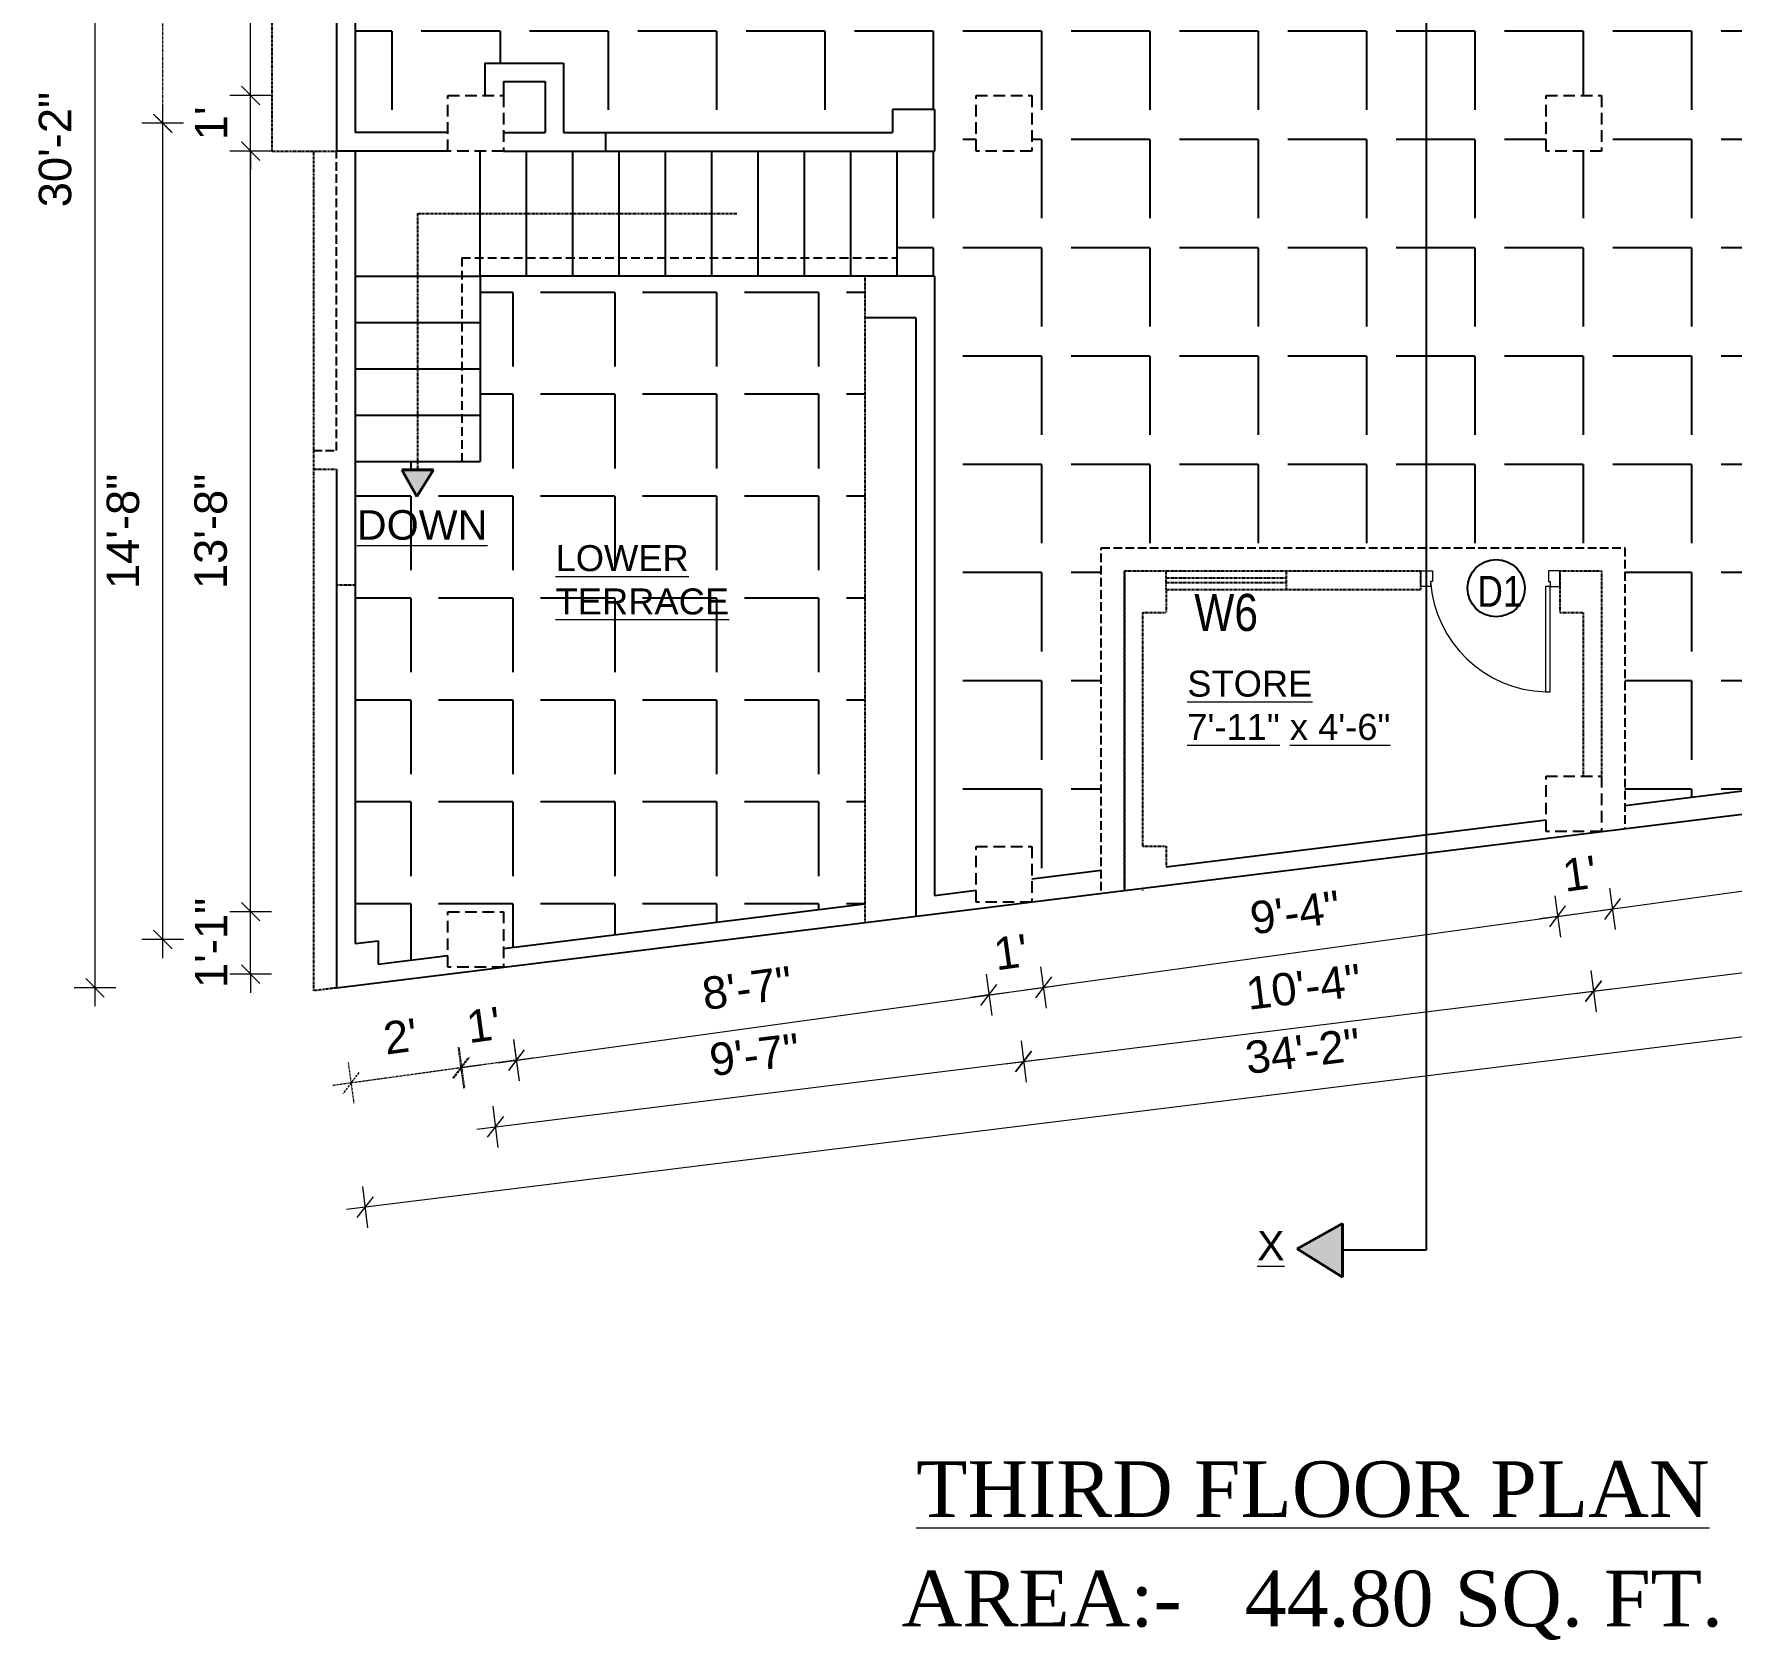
# Model space of a CAD drawing. Header units: inches. Extents: x -111 to 45239, y -6849 to 1261.
# Drawn here: x 23040.7 to 23406.9, y -2380.9 to -2034.2 of the extents above; entities that cross this region are included whole.
import ezdxf

# ---------------------------------------------------------------- set-up
doc = ezdxf.new("R2010")
doc.units = ezdxf.units.IN
doc.header["$LTSCALE"] = 0.5
doc.header["$MEASUREMENT"] = 0
doc.header["$PDMODE"] = 66
doc.linetypes.add('DASH', pattern=[0.35, 0.25, -0.1])
doc.linetypes.add('HIDDEN', pattern=[0.375, 0.25, -0.125])
for name, color, linetype, lineweight in [('A_Title Text', 105, 'Continuous', 60), ('door', 202, 'Continuous', 5), ('TEXT', 220, 'Continuous', 9), ('Text 0.200', 122, 'Continuous', 20), ('Toilet', 7, 'Continuous', 25), ('wall', 20, 'Continuous', 40)]:
    doc.layers.add(name, color=color, linetype=linetype, lineweight=lineweight)
doc.styles.add('arial', font='arial.ttf')
doc.styles.add('ordinary', font='ARIALN.TTF')
doc.styles.get("Standard").update_dxf_attribs({"font": 'arial.ttf'})
doc.dimstyles.new('Sudeep', dxfattribs={"dimtxt": 6, "dimasz": 4, "dimexe": 4.5, "dimexo": 4.5, "dimgap": 5, "dimtad": 1, "dimdec": 0, "dimlunit": 4, "dimtxsty": 'arial', "dimblk": 'OBLIQUE', "dimcen": 250, "dimdle": 4, "dimclrd": 86, "dimclre": 5, "dimclrt": 1, "dimadec": 0, "dimazin": 0, "dimtfac": 1, "dimtdec": 0, "dimtix": 1, "dimtmove": 1, "dimatfit": 3, "dimldrblk": 'OBLIQUE', "dimfxl": 4.5, "dimfxlon": 1, "dimfrac": 2, "dimlwd": 15, "dimlwe": 13, "dimarcsym": 0})
pattern_1 = [(180, (0, 0), (-8e-15, -23.375), [17, -6.375]), (270, (0, 0), (23.375, -9e-15), [17, -6.375])]

# ---------------------------------------------------------------- blocks, each defined once
blk = doc.blocks.new('_Oblique')
at = {"color": 0, "linetype": 'ByBlock', "lineweight": -2}
blk.add_line((-0.5, -0.5), (0.5, 0.5), dxfattribs=at)
blk = doc.blocks.new('*D1178')
at = {"layer": 'A_Title Text', "color": 5, "lineweight": 13, "transparency": 16777216}
for p, q in [((23246.15, -2237.17), (23247.38, -2246.09)), ((23257.93, -2235.55), (23259.16, -2244.46))]:
    blk.add_line(p, q, dxfattribs=at)
at = {"layer": 'A_Title Text', "color": 86, "lineweight": 15, "transparency": 16777216}
for p, q in [((23246.77, -2241.63), (23258.54, -2240.01)), ((23258.54, -2240.01), (23262.51, -2239.46)), ((23246.77, -2241.63), (23242.81, -2242.18))]:
    blk.add_line(p, q, dxfattribs=at)
at = {"layer": 'Defpoints', "color": 0, "transparency": 16777216}
for p in [(23244, -2221.58), (23256, -2221.58), (23258.54, -2240.01)]:
    blk.add_point(p, dxfattribs=at)
at = {"layer": 'A_Title Text', "color": 86, "lineweight": 15, "transparency": 16777216, "xscale": 4, "yscale": 4, "zscale": 4}
for p, rotation in [((23258.54, -2240.01), 187.8616181891967), ((23246.77, -2241.63), 7.861618189196734)]:
    blk.add_blockref('_Oblique', p, dxfattribs=dict(at, rotation=rotation))
at = {"layer": 'A_Title Text', "color": 1, "transparency": 16777216, "insert": (23251.49, -2232.38), "char_height": 7, "attachment_point": 5, "rotation": 7.8616, "style": 'arial'}
blk.add_mtext("1'", dxfattribs=at)
blk = doc.blocks.new('*D1191')
at = {"layer": 'A_Title Text', "color": 86, "lineweight": 15, "transparency": 16777216}
for p, q in [((23087.44, -2223.67), (23087.44, -2219.67)), ((23087.44, -2237.15), (23087.44, -2223.67)), ((23087.44, -2237.15), (23087.44, -2241.15))]:
    blk.add_line(p, q, dxfattribs=at)
at = {"layer": 'A_Title Text', "color": 5, "lineweight": 13, "transparency": 16777216}
for p, q in [((23091.94, -2223.67), (23082.94, -2223.67)), ((23091.94, -2237.15), (23082.94, -2237.15))]:
    blk.add_line(p, q, dxfattribs=at)
at = {"layer": 'Defpoints', "color": 0, "transparency": 16777216}
for p in [(23087.44, -2223.67), (23130, -2223.67), (23130, -2237.15)]:
    blk.add_point(p, dxfattribs=at)
at = {"layer": 'A_Title Text', "color": 86, "lineweight": 15, "transparency": 16777216, "xscale": 4, "yscale": 4, "zscale": 4}
for p, rotation in [((23087.44, -2223.67), 270), ((23087.44, -2237.15), 90)]:
    blk.add_blockref('_Oblique', p, dxfattribs=dict(at, rotation=rotation))
at = {"layer": 'A_Title Text', "color": 1, "transparency": 16777216, "insert": (23078.92, -2230.41), "char_height": 7, "attachment_point": 5, "rotation": 90, "style": 'arial'}
blk.add_mtext('1\'-1"', dxfattribs=at)
blk = doc.blocks.new('*D1192')
at = {"layer": 'A_Title Text', "color": 86, "lineweight": 15, "transparency": 16777216}
blk.add_line((23087.44, -2227.67), (23087.44, -2055.5), dxfattribs=at)
at = {"layer": 'A_Title Text', "color": 5, "lineweight": 13, "transparency": 16777216}
for p, q in [((23091.94, -2059.5), (23082.94, -2059.5)), ((23091.94, -2223.67), (23082.94, -2223.67))]:
    blk.add_line(p, q, dxfattribs=at)
at = {"layer": 'Defpoints', "color": 0, "transparency": 16777216}
for p in [(23087.44, -2059.5), (23130, -2059.5), (23130, -2223.67)]:
    blk.add_point(p, dxfattribs=at)
at = {"layer": 'A_Title Text', "color": 86, "lineweight": 15, "transparency": 16777216, "xscale": 4, "yscale": 4, "zscale": 4}
for p, rotation in [((23087.44, -2059.5), 90), ((23087.44, -2223.67), 270)]:
    blk.add_blockref('_Oblique', p, dxfattribs=dict(at, rotation=rotation))
at = {"layer": 'A_Title Text', "color": 1, "transparency": 16777216, "insert": (23078.86, -2141.59), "char_height": 7, "attachment_point": 5, "rotation": 90, "style": 'arial'}
blk.add_mtext('13\'-8"', dxfattribs=at)
blk = doc.blocks.new('*D1193')
at = {"layer": 'A_Title Text', "color": 86, "lineweight": 15, "transparency": 16777216}
for p, q in [((23087.44, -2047.5), (23087.44, -2043.5)), ((23087.44, -2059.5), (23087.44, -2047.5)), ((23087.44, -2059.5), (23087.44, -2063.5))]:
    blk.add_line(p, q, dxfattribs=at)
at = {"layer": 'A_Title Text', "color": 5, "lineweight": 13, "transparency": 16777216}
for p, q in [((23091.94, -2047.5), (23082.94, -2047.5)), ((23091.94, -2059.5), (23082.94, -2059.5))]:
    blk.add_line(p, q, dxfattribs=at)
at = {"layer": 'Defpoints', "color": 0, "transparency": 16777216}
for p in [(23087.44, -2047.5), (23130, -2047.5), (23130, -2059.5)]:
    blk.add_point(p, dxfattribs=at)
at = {"layer": 'A_Title Text', "color": 86, "lineweight": 15, "transparency": 16777216, "xscale": 4, "yscale": 4, "zscale": 4}
for p, rotation in [((23087.44, -2047.5), 270), ((23087.44, -2059.5), 90)]:
    blk.add_blockref('_Oblique', p, dxfattribs=dict(at, rotation=rotation))
at = {"layer": 'A_Title Text', "color": 1, "transparency": 16777216, "insert": (23078.92, -2053.5), "char_height": 7, "attachment_point": 5, "rotation": 90, "style": 'arial'}
blk.add_mtext("1'", dxfattribs=at)
blk = doc.blocks.new('*D1194')
at = {"layer": 'A_Title Text', "color": 86, "lineweight": 15, "transparency": 16777216}
blk.add_line((23087.44, -2051.5), (23087.44, -1886.25), dxfattribs=at)
at = {"layer": 'A_Title Text', "color": 5, "lineweight": 13, "transparency": 16777216}
for p, q in [((23091.94, -1890.25), (23082.94, -1890.25)), ((23091.94, -2047.5), (23082.94, -2047.5))]:
    blk.add_line(p, q, dxfattribs=at)
at = {"layer": 'Defpoints', "color": 0, "transparency": 16777216}
for p in [(23087.44, -1890.25), (23130, -1890.25), (23130, -2047.5)]:
    blk.add_point(p, dxfattribs=at)
at = {"layer": 'A_Title Text', "color": 86, "lineweight": 15, "transparency": 16777216, "xscale": 4, "yscale": 4, "zscale": 4}
for p, rotation in [((23087.44, -1890.25), 90), ((23087.44, -2047.5), 270)]:
    blk.add_blockref('_Oblique', p, dxfattribs=dict(at, rotation=rotation))
at = {"layer": 'A_Title Text', "color": 1, "transparency": 16777216, "insert": (23078.86, -1968.88), "char_height": 7, "attachment_point": 5, "rotation": 90, "style": 'arial'}
blk.add_mtext('13\'-1"', dxfattribs=at)
blk = doc.blocks.new('*D1196')
at = {"layer": 'A_Title Text', "color": 86, "lineweight": 15, "transparency": 16777216}
blk.add_line((23068.49, -2233.67), (23068.49, -2049.5), dxfattribs=at)
at = {"layer": 'A_Title Text', "color": 5, "lineweight": 13, "transparency": 16777216}
for p, q in [((23072.99, -2053.5), (23063.99, -2053.5)), ((23072.99, -2229.67), (23063.99, -2229.67))]:
    blk.add_line(p, q, dxfattribs=at)
at = {"layer": 'Defpoints', "color": 0, "transparency": 16777216}
for p in [(23068.49, -2053.5), (23136, -2053.5), (23136, -2229.67)]:
    blk.add_point(p, dxfattribs=at)
at = {"layer": 'A_Title Text', "color": 86, "lineweight": 15, "transparency": 16777216, "xscale": 4, "yscale": 4, "zscale": 4}
for p, rotation in [((23068.49, -2053.5), 90), ((23068.49, -2229.67), 270)]:
    blk.add_blockref('_Oblique', p, dxfattribs=dict(at, rotation=rotation))
at = {"layer": 'A_Title Text', "color": 1, "transparency": 16777216, "insert": (23059.92, -2141.59), "char_height": 7, "attachment_point": 5, "rotation": 90, "style": 'arial'}
blk.add_mtext('14\'-8"', dxfattribs=at)
blk = doc.blocks.new('*D1197')
at = {"layer": 'A_Title Text', "color": 86, "linetype": 'DASH', "lineweight": 15, "ltscale": 0.1, "transparency": 16777216}
blk.add_line((23068.49, -2057.5), (23068.49, -1880.25), dxfattribs=at)
at = {"layer": 'A_Title Text', "color": 5, "linetype": 'DASH', "lineweight": 13, "ltscale": 0.1, "transparency": 16777216}
for p, q in [((23072.99, -1884.25), (23063.99, -1884.25)), ((23072.99, -2053.5), (23063.99, -2053.5))]:
    blk.add_line(p, q, dxfattribs=at)
at = {"layer": 'Defpoints', "color": 0, "linetype": 'DASH', "ltscale": 0.1, "transparency": 16777216}
for p in [(23068.49, -1884.25), (23136, -1884.25), (23136, -2053.5)]:
    blk.add_point(p, dxfattribs=at)
at = {"layer": 'A_Title Text', "color": 86, "linetype": 'DASH', "lineweight": 15, "ltscale": 0.1, "transparency": 16777216, "xscale": 4, "yscale": 4, "zscale": 4}
for p, rotation in [((23068.49, -1884.25), 90), ((23068.49, -2053.5), 270)]:
    blk.add_blockref('_Oblique', p, dxfattribs=dict(at, rotation=rotation))
at = {"layer": 'A_Title Text', "color": 1, "linetype": 'DASH', "ltscale": 0.1, "transparency": 16777216, "insert": (23059.98, -1968.88), "char_height": 7, "attachment_point": 5, "rotation": 90, "style": 'arial'}
blk.add_mtext('14\'-1"', dxfattribs=at)
blk = doc.blocks.new('*D1198')
at = {"layer": 'A_Title Text', "color": 86, "lineweight": 15, "transparency": 16777216}
blk.add_line((23053.85, -1874.25), (23053.85, -2244.08), dxfattribs=at)
at = {"layer": 'A_Title Text', "color": 5, "lineweight": 13, "transparency": 16777216}
for p, q in [((23058.35, -1878.25), (23049.35, -1878.25)), ((23058.35, -2240.08), (23049.35, -2240.08))]:
    blk.add_line(p, q, dxfattribs=at)
at = {"layer": 'Defpoints', "color": 0, "transparency": 16777216}
for p in [(23130, -1878.25), (23053.85, -2240.08), (23106.27, -2240.08)]:
    blk.add_point(p, dxfattribs=at)
at = {"layer": 'A_Title Text', "color": 86, "lineweight": 15, "transparency": 16777216, "xscale": 4, "yscale": 4, "zscale": 4}
for p, rotation in [((23053.85, -1878.25), 90), ((23053.85, -2240.08), 270)]:
    blk.add_blockref('_Oblique', p, dxfattribs=dict(at, rotation=rotation))
at = {"layer": 'A_Title Text', "color": 1, "transparency": 16777216, "insert": (23045.28, -2059.17), "char_height": 7, "attachment_point": 5, "rotation": 90, "style": 'arial'}
blk.add_mtext('30\'-2"', dxfattribs=at)
blk = doc.blocks.new('*D1199')
at = {"layer": 'A_Title Text', "color": 5, "lineweight": 13, "transparency": 16777216}
for p, q in [((23246.15, -2237.17), (23247.38, -2246.09)), ((23144.15, -2251.26), (23145.38, -2260.17))]:
    blk.add_line(p, q, dxfattribs=at)
at = {"layer": 'A_Title Text', "color": 86, "lineweight": 15, "transparency": 16777216}
blk.add_line((23140.81, -2256.26), (23250.73, -2241.08), dxfattribs=at)
at = {"layer": 'Defpoints', "color": 0, "transparency": 16777216}
for p in [(23244, -2221.58), (23142, -2235.67), (23246.77, -2241.63)]:
    blk.add_point(p, dxfattribs=at)
at = {"layer": 'A_Title Text', "color": 86, "lineweight": 15, "transparency": 16777216, "xscale": 4, "yscale": 4, "zscale": 4}
for p, rotation in [((23246.77, -2241.63), 7.861618189170187), ((23144.77, -2255.72), 187.8616181891702)]:
    blk.add_blockref('_Oblique', p, dxfattribs=dict(at, rotation=rotation))
at = {"layer": 'A_Title Text', "color": 1, "transparency": 16777216, "insert": (23194.6, -2240.18), "char_height": 7, "attachment_point": 5, "rotation": 7.8616, "style": 'arial'}
blk.add_mtext('8\'-7"', dxfattribs=at)
blk = doc.blocks.new('*D1156')
at = {"layer": 'A_Title Text', "color": 5, "lineweight": 13, "transparency": 16777216}
for p, q in [((23246.15, -2237.17), (23247.38, -2246.09)), ((23257.93, -2235.55), (23259.16, -2244.46))]:
    blk.add_line(p, q, dxfattribs=at)
at = {"layer": 'A_Title Text', "color": 86, "lineweight": 15, "transparency": 16777216}
for p, q in [((23246.77, -2241.63), (23258.54, -2240.01)), ((23258.54, -2240.01), (23262.51, -2239.46)), ((23246.77, -2241.63), (23242.81, -2242.18))]:
    blk.add_line(p, q, dxfattribs=at)
at = {"layer": 'Defpoints', "color": 0, "transparency": 16777216}
for p in [(23244, -2221.58), (23256, -2221.58), (23258.54, -2240.01)]:
    blk.add_point(p, dxfattribs=at)
at = {"layer": 'A_Title Text', "color": 86, "lineweight": 15, "transparency": 16777216, "xscale": 4, "yscale": 4, "zscale": 4}
for p, rotation in [((23258.54, -2240.01), 187.8616181891964), ((23246.77, -2241.63), 7.861618189196412)]:
    blk.add_blockref('_Oblique', p, dxfattribs=dict(at, rotation=rotation))
at = {"layer": 'A_Title Text', "color": 1, "transparency": 16777216, "insert": (23251.49, -2232.38), "char_height": 7, "attachment_point": 5, "rotation": 7.8616, "style": 'arial'}
blk.add_mtext("1'", dxfattribs=at)
blk = doc.blocks.new('*D1157')
at = {"layer": 'A_Title Text', "color": 5, "lineweight": 13, "transparency": 16777216}
for p, q in [((23368.91, -2220.22), (23370.14, -2229.14)), ((23257.93, -2235.55), (23259.16, -2244.46))]:
    blk.add_line(p, q, dxfattribs=at)
at = {"layer": 'A_Title Text', "color": 86, "lineweight": 15, "transparency": 16777216}
blk.add_line((23254.58, -2240.55), (23373.49, -2224.13), dxfattribs=at)
at = {"layer": 'Defpoints', "color": 0, "transparency": 16777216}
for p in [(23367, -2206.39), (23256, -2221.58), (23369.53, -2224.68)]:
    blk.add_point(p, dxfattribs=at)
at = {"layer": 'A_Title Text', "color": 86, "lineweight": 15, "transparency": 16777216, "xscale": 4, "yscale": 4, "zscale": 4}
for p, rotation in [((23369.53, -2224.68), 7.861618189196395), ((23258.54, -2240.01), 187.8616181891964)]:
    blk.add_blockref('_Oblique', p, dxfattribs=dict(at, rotation=rotation))
at = {"layer": 'A_Title Text', "color": 1, "transparency": 16777216, "insert": (23312.86, -2223.85), "char_height": 7, "attachment_point": 5, "rotation": 7.8616, "style": 'arial'}
blk.add_mtext('9\'-4"', dxfattribs=at)
blk = doc.blocks.new('*D1158')
at = {"layer": 'A_Title Text', "color": 5, "lineweight": 13, "transparency": 16777216}
for p, q in [((23380.69, -2218.6), (23381.92, -2227.51)), ((23368.91, -2220.22), (23370.14, -2229.14))]:
    blk.add_line(p, q, dxfattribs=at)
at = {"layer": 'A_Title Text', "color": 86, "lineweight": 15, "transparency": 16777216}
for p, q in [((23369.53, -2224.68), (23381.3, -2223.06)), ((23381.3, -2223.06), (23385.26, -2222.51)), ((23369.53, -2224.68), (23365.56, -2225.23))]:
    blk.add_line(p, q, dxfattribs=at)
at = {"layer": 'Defpoints', "color": 0, "transparency": 16777216}
for p in [(23367, -2206.39), (23379, -2206.39), (23381.3, -2223.06)]:
    blk.add_point(p, dxfattribs=at)
at = {"layer": 'A_Title Text', "color": 86, "lineweight": 15, "transparency": 16777216, "xscale": 4, "yscale": 4, "zscale": 4}
for p, rotation in [((23369.53, -2224.68), 7.861618189196412), ((23381.3, -2223.06), 187.8616181891964)]:
    blk.add_blockref('_Oblique', p, dxfattribs=dict(at, rotation=rotation))
at = {"layer": 'A_Title Text', "color": 1, "transparency": 16777216, "insert": (23374.25, -2215.43), "char_height": 7, "attachment_point": 5, "rotation": 7.8616, "style": 'arial'}
blk.add_mtext("1'", dxfattribs=at)
blk = doc.blocks.new('*D1159')
at = {"layer": 'A_Title Text', "color": 5, "lineweight": 13, "transparency": 16777216}
for p, q in [((23471.23, -2206.1), (23472.46, -2215.01)), ((23380.69, -2218.6), (23381.92, -2227.51))]:
    blk.add_line(p, q, dxfattribs=at)
at = {"layer": 'A_Title Text', "color": 86, "lineweight": 15, "transparency": 16777216}
blk.add_line((23377.34, -2223.6), (23475.8, -2210.01), dxfattribs=at)
at = {"layer": 'Defpoints', "color": 0, "transparency": 16777216}
for p in [(23468.49, -2186.26), (23379, -2206.39), (23471.84, -2210.55)]:
    blk.add_point(p, dxfattribs=at)
at = {"layer": 'A_Title Text', "color": 86, "lineweight": 15, "transparency": 16777216, "xscale": 4, "yscale": 4, "zscale": 4}
for p, rotation in [((23471.84, -2210.55), 7.861618189196395), ((23381.3, -2223.06), 187.8616181891964)]:
    blk.add_blockref('_Oblique', p, dxfattribs=dict(at, rotation=rotation))
at = {"layer": 'A_Title Text', "color": 1, "transparency": 16777216, "insert": (23425.41, -2208.38), "char_height": 7, "attachment_point": 5, "rotation": 7.8616, "style": 'arial'}
blk.add_mtext('7\'-7"', dxfattribs=at)
blk = doc.blocks.new('*D1162')
at = {"layer": 'A_Title Text', "color": 5, "lineweight": 13, "transparency": 16777216}
for p, q in [((23253.7, -2251.55), (23254.81, -2260.49)), ((23139.7, -2265.64), (23140.81, -2274.57))]:
    blk.add_line(p, q, dxfattribs=at)
at = {"layer": 'A_Title Text', "color": 86, "lineweight": 15, "transparency": 16777216}
blk.add_line((23136.28, -2270.59), (23258.22, -2255.53), dxfattribs=at)
at = {"layer": 'Defpoints', "color": 0, "transparency": 16777216}
for p in [(23250, -2221.58), (23136, -2235.67), (23254.25, -2256.02)]:
    blk.add_point(p, dxfattribs=at)
at = {"layer": 'A_Title Text', "color": 86, "lineweight": 15, "transparency": 16777216, "xscale": 4, "yscale": 4, "zscale": 4}
for p, rotation in [((23254.25, -2256.02), 7.042870252564979), ((23140.25, -2270.1), 187.042870252565)]:
    blk.add_blockref('_Oblique', p, dxfattribs=dict(at, rotation=rotation))
at = {"layer": 'A_Title Text', "color": 1, "transparency": 16777216, "insert": (23196.2, -2254.55), "char_height": 7, "attachment_point": 5, "rotation": 7.0429, "style": 'arial'}
blk.add_mtext('9\'-7"', dxfattribs=at)
blk = doc.blocks.new('*D1163')
at = {"layer": 'A_Title Text', "color": 5, "lineweight": 13, "transparency": 16777216}
for p, q in [((23376.7, -2236.36), (23377.81, -2245.29)), ((23253.7, -2251.55), (23254.81, -2260.49))]:
    blk.add_line(p, q, dxfattribs=at)
at = {"layer": 'A_Title Text', "color": 86, "lineweight": 15, "transparency": 16777216}
blk.add_line((23250.28, -2256.51), (23381.22, -2240.33), dxfattribs=at)
at = {"layer": 'Defpoints', "color": 0, "transparency": 16777216}
for p in [(23373, -2206.39), (23250, -2221.58), (23377.25, -2240.82)]:
    blk.add_point(p, dxfattribs=at)
at = {"layer": 'A_Title Text', "color": 86, "lineweight": 15, "transparency": 16777216, "xscale": 4, "yscale": 4, "zscale": 4}
for p, rotation in [((23377.25, -2240.82), 7.042870252557182), ((23254.25, -2256.02), 187.0428702525572)]:
    blk.add_blockref('_Oblique', p, dxfattribs=dict(at, rotation=rotation))
at = {"layer": 'A_Title Text', "color": 1, "transparency": 16777216, "insert": (23314.7, -2239.91), "char_height": 7, "attachment_point": 5, "rotation": 7.0429, "style": 'arial'}
blk.add_mtext('10\'-4"', dxfattribs=at)
blk = doc.blocks.new('*D1164')
at = {"layer": 'A_Title Text', "color": 5, "lineweight": 13, "transparency": 16777216}
for p, q in [((23510.85, -2219.78), (23511.95, -2228.72)), ((23376.7, -2236.36), (23377.81, -2245.29))]:
    blk.add_line(p, q, dxfattribs=at)
at = {"layer": 'A_Title Text', "color": 86, "lineweight": 15, "transparency": 16777216}
blk.add_line((23373.28, -2241.31), (23515.37, -2223.76), dxfattribs=at)
at = {"layer": 'Defpoints', "color": 0, "transparency": 16777216}
for p in [(23507.14, -2189.78), (23373, -2206.39), (23511.4, -2224.25)]:
    blk.add_point(p, dxfattribs=at)
at = {"layer": 'A_Title Text', "color": 86, "lineweight": 15, "transparency": 16777216, "xscale": 4, "yscale": 4, "zscale": 4}
for p, rotation in [((23511.4, -2224.25), 7.042870252557182), ((23377.25, -2240.82), 187.0428702525572)]:
    blk.add_blockref('_Oblique', p, dxfattribs=dict(at, rotation=rotation))
at = {"layer": 'A_Title Text', "color": 1, "transparency": 16777216, "insert": (23443.28, -2224.03), "char_height": 7, "attachment_point": 5, "rotation": 7.0429, "style": 'arial'}
blk.add_mtext('11\'-3"', dxfattribs=at)
blk = doc.blocks.new('*D1165')
at = {"layer": 'A_Title Text', "color": 5, "lineweight": 13, "transparency": 16777216}
for p, q in [((23518.45, -2232.68), (23519.55, -2241.61)), ((23111.58, -2282.98), (23112.68, -2291.91))]:
    blk.add_line(p, q, dxfattribs=at)
at = {"layer": 'A_Title Text', "color": 86, "lineweight": 15, "transparency": 16777216}
blk.add_line((23522.97, -2236.65), (23108.16, -2287.94), dxfattribs=at)
at = {"layer": 'Defpoints', "color": 0, "transparency": 16777216}
for p in [(23513.14, -2189.78), (23106.27, -2240.08), (23112.13, -2287.45)]:
    blk.add_point(p, dxfattribs=at)
at = {"layer": 'A_Title Text', "color": 86, "lineweight": 15, "transparency": 16777216, "xscale": 4, "yscale": 4, "zscale": 4}
for p, rotation in [((23519, -2237.14), 7.048072108460931), ((23112.13, -2287.45), 187.048072108461)]:
    blk.add_blockref('_Oblique', p, dxfattribs=dict(at, rotation=rotation))
at = {"layer": 'A_Title Text', "color": 1, "transparency": 16777216, "insert": (23314.51, -2253.78), "char_height": 7, "attachment_point": 5, "rotation": 7.0481, "style": 'arial'}
blk.add_mtext('34\'-2"', dxfattribs=at)
blk = doc.blocks.new('*D1176')
at = {"layer": 'A_Title Text', "color": 5, "linetype": 'DASH', "lineweight": 13, "ltscale": 0.1, "transparency": 16777216}
for p, q in [((23132.18, -2252.91), (23133.41, -2261.83)), ((23108.49, -2256.18), (23109.73, -2265.1))]:
    blk.add_line(p, q, dxfattribs=at)
at = {"layer": 'A_Title Text', "color": 86, "linetype": 'DASH', "lineweight": 15, "ltscale": 0.1, "transparency": 16777216}
blk.add_line((23136.75, -2256.82), (23105.15, -2261.19), dxfattribs=at)
at = {"layer": 'Defpoints', "color": 0, "linetype": 'DASH', "ltscale": 0.1, "transparency": 16777216}
for p in [(23130, -2237.15), (23106.27, -2240.08), (23109.11, -2260.64)]:
    blk.add_point(p, dxfattribs=at)
at = {"layer": 'A_Title Text', "color": 86, "linetype": 'DASH', "lineweight": 15, "ltscale": 0.1, "transparency": 16777216, "xscale": 4, "yscale": 4, "zscale": 4}
for p, rotation in [((23132.79, -2257.37), 7.861618189171073), ((23109.11, -2260.64), 187.861618189171)]:
    blk.add_blockref('_Oblique', p, dxfattribs=dict(at, rotation=rotation))
at = {"layer": 'A_Title Text', "color": 1, "linetype": 'DASH', "ltscale": 0.1, "transparency": 16777216, "insert": (23119.79, -2250.57), "char_height": 7, "attachment_point": 5, "rotation": 7.8616, "style": 'arial'}
blk.add_mtext("2'", dxfattribs=at)
blk = doc.blocks.new('*D1177')
at = {"layer": 'A_Title Text', "color": 5, "linetype": 'DASH', "lineweight": 13, "ltscale": 0.1, "transparency": 16777216}
for p, q in [((23144.15, -2251.26), (23145.38, -2260.17)), ((23132.38, -2252.88), (23133.61, -2261.8))]:
    blk.add_line(p, q, dxfattribs=at)
at = {"layer": 'A_Title Text', "color": 86, "linetype": 'DASH', "lineweight": 15, "ltscale": 0.1, "transparency": 16777216}
for p, q in [((23144.77, -2255.72), (23132.99, -2257.34)), ((23144.77, -2255.72), (23148.73, -2255.17)), ((23132.99, -2257.34), (23129.03, -2257.89))]:
    blk.add_line(p, q, dxfattribs=at)
at = {"layer": 'Defpoints', "color": 0, "linetype": 'DASH', "ltscale": 0.1, "transparency": 16777216}
for p in [(23130, -2235.67), (23142, -2235.67), (23132.99, -2257.34)]:
    blk.add_point(p, dxfattribs=at)
at = {"layer": 'A_Title Text', "color": 86, "linetype": 'DASH', "lineweight": 15, "ltscale": 0.1, "transparency": 16777216, "xscale": 4, "yscale": 4, "zscale": 4}
for p, rotation in [((23132.99, -2257.34), 7.861618189171052), ((23144.77, -2255.72), 187.861618189171)]:
    blk.add_blockref('_Oblique', p, dxfattribs=dict(at, rotation=rotation))
at = {"layer": 'A_Title Text', "color": 1, "linetype": 'DASH', "ltscale": 0.1, "transparency": 16777216, "insert": (23137.72, -2248.09), "char_height": 7, "attachment_point": 5, "rotation": 7.8616, "style": 'arial'}
blk.add_mtext("1'", dxfattribs=at)

msp = doc.modelspace()

# ---------------------------------------------------------------- hatches: boundary and pattern name
at = {"layer": 'Toilet'}
h = msp.add_hatch(dxfattribs=at)
h.set_pattern_fill('ANGLE', color=256, scale=85, angle=-180, style=0)
h.set_pattern_definition(pattern_1)
h.paths.add_polyline_path([(23501.42, -1890.25), (23493.57, -1890.25), (23493.57, -1878.25), (23501.5, -1878.25), (23500.97, -1855.25), (23386, -1855.25), (23386, -1864.25), (23341.17, -1864.25), (23341.17, -2145.11), (23384, -2145.11), (23384, -2200.73), (23464.01, -2190.85), (23463.99, -2133.25), (23508.25, -2133.25), (23506.18, -2059.5), (23497.85, -2059.5), (23497.85, -2047.5), (23505.84, -2047.5)])
h.paths.add_polyline_path([(23379, -2047.5), (23379, -2059.5), (23367, -2059.5), (23367, -2047.5)], flags=16)
h.paths.add_polyline_path([(23379, -1890.25), (23367, -1890.25), (23367, -1878.25), (23379, -1878.25)], flags=16)
h = msp.add_hatch(dxfattribs=at)
h.set_pattern_fill('ANGLE', color=256, scale=85, angle=-180, style=0)
h.set_pattern_definition(pattern_1)
h.paths.add_polyline_path([(23341.17, -1864.25), (23260, -1864.25), (23260, -1878.25), (23256, -1878.25), (23256, -1890.25), (23244, -1890.25), (23244, -1878.25), (23142, -1878.25), (23142, -1890.25), (23130, -1890.25), (23130, -1878.25), (23119, -1878.25, 0.414214), (23110, -1887.25), (23110, -2055.5), (23130, -2055.5), (23130, -2047.5), (23138, -2047.5), (23138, -2040.5), (23155, -2040.5), (23155, -2055.5), (23226, -2055.5), (23226, -2050.5), (23235, -2050.5), (23235, -2059.5), (23227, -2059.5), (23227, -2086.5), (23235, -2086.5), (23235, -2220.15), (23244, -2219.04), (23244, -2209.58), (23256, -2209.58), (23256, -2216.55), (23271, -2214.69), (23271, -2145.11), (23341.17, -2145.11)])
h.paths.add_polyline_path([(23256, -2059.5), (23244, -2059.5), (23244, -2047.5), (23256, -2047.5)], flags=16)
h.paths.add_polyline_path([(23280.54, -1994.74), (23320.98, -1994.74), (23320.98, -1973.74), (23280.54, -1973.74)], flags=24)
h = msp.add_hatch(dxfattribs=at)
h.set_pattern_fill('ANGLE', color=256, scale=80, angle=-180, style=0)
h.set_pattern_definition([(180, (0, 0), (-7e-15, -22), [16, -6]), (270, (0, 0), (22, -8e-15), [16, -6])])
h.paths.add_polyline_path([(23137, -2086.5), (23137, -2126.5), (23123.5, -2126.5), (23123.5, -2128.3), (23126.89, -2128.3), (23123.32, -2134.04), (23120.11, -2128.3), (23123.5, -2128.3), (23123.5, -2126.5), (23110, -2126.5), (23110, -2230.55), (23115, -2229.94), (23115, -2234.97), (23130, -2233.12), (23130, -2223.67), (23142, -2223.67), (23142, -2231.64), (23220, -2222), (23220, -2086.5)])
h.paths.add_polyline_path([(23151.29, -2161.53), (23191.92, -2161.53), (23191.92, -2140.53), (23151.29, -2140.53)], flags=24)
h.paths.add_polyline_path([(23109.49, -2145.67), (23140.89, -2145.67), (23140.89, -2132.53), (23109.49, -2132.53)], flags=9)
at = {"layer": 'wall', "ltscale": 5}
h = msp.add_hatch(color=2, dxfattribs=at)
h.dxf.hatch_style = 1
h.paths.add_polyline_path([(23123.32, -2134.04), (23126.89, -2128.3), (23120.11, -2128.3)])
h = msp.add_hatch(color=2, dxfattribs=at)
h.dxf.hatch_style = 1
h.paths.add_polyline_path([(23313.3, -2296.44), (23323.07, -2302.52), (23323.07, -2290.99)])

# ---------------------------------------------------------------- linework, layer by layer
at = {"layer": 'door', "ltscale": 0.5}
for p, q in [((23367.92, -2153.45), (23370, -2153.45)), ((23367.92, -2153.45), (23370, -2153.45)), ((23366.88, -2176.22), (23367.92, -2176.22))]:
    msp.add_line(p, q, dxfattribs=at)
msp.add_lwpolyline([(23342.08, -2153.45), (23340, -2153.45), (23340, -2150.11), (23342.5, -2150.11), (23342.5, -2152.4), (23342.08, -2152.4)], close=True, dxfattribs=at)
msp.add_lwpolyline([(23342.08, -2153.45), (23340, -2153.45), (23340, -2150.11), (23342.5, -2150.11), (23342.5, -2152.4), (23342.08, -2152.4)], close=True, dxfattribs=at)
for points in [[(23367.92, -2176.22), (23367.92, -2153.45), (23366.88, -2153.45), (23366.88, -2176.22)], [(23367.92, -2176.22), (23367.92, -2153.45), (23366.88, -2153.45), (23366.88, -2176.22)], [(23370, -2153.45), (23370, -2150.11), (23367.5, -2150.11), (23367.5, -2152.4), (23367.92, -2152.4), (23367.92, -2153.45)], [(23370, -2153.45), (23370, -2150.11), (23367.5, -2150.11), (23367.5, -2152.4), (23367.92, -2152.4), (23367.92, -2153.45)]]:
    msp.add_lwpolyline(points, dxfattribs=at)
msp.add_arc((23367.65, -2150.6), 25.63, 184.0469, 268.2668, dxfattribs=at)
at = {"layer": 'Toilet'}
for p, q in [((23341.17, -1757.43), (23341.17, -2296.75)), ((23106, -1887.25), (23106, -2059.5)), ((23110, -1887.25), (23110, -2055.5)), ((23138, -2040.5), (23155, -2040.5)), ((23138, -2040.5), (23138, -2047.5)), ((23155, -2040.5), (23155, -2055.5)), ((23142, -2044.5), (23151, -2044.5)), ((23142, -2044.5), (23142, -2047.5)), ((23151, -2044.5), (23151, -2055.5)), ((23235, -2050.5), (23226, -2050.5)), ((23226, -2050.5), (23226, -2055.5)), ((23235, -2050.5), (23235, -2059.5)), ((23130, -2055.5), (23110, -2055.5)), ((23142, -2055.5), (23151, -2055.5)), ((23155, -2055.5), (23226, -2055.5)), ((23164, -2055.5), (23164, -2059.5)), ((23130, -2059.5), (23106, -2059.5)), ((23110, -2059.5), (23110, -2230.55)), ((23137, -2086.5), (23137, -2059.5)), ((23142, -2059.5), (23235, -2059.5)), ((23147, -2086.5), (23147, -2059.5)), ((23157, -2086.5), (23157, -2059.5)), ((23167, -2086.5), (23167, -2059.5)), ((23177, -2086.5), (23177, -2059.5)), ((23187, -2086.5), (23187, -2059.5)), ((23197, -2086.5), (23197, -2059.5)), ((23207, -2086.5), (23207, -2059.5)), ((23217, -2086.5), (23217, -2059.5)), ((23227, -2086.5), (23227, -2059.5)), ((23110, -2086.5), (23137, -2086.5)), ((23137, -2086.5), (23137, -2126.5)), ((23235, -2086.5), (23137, -2086.5)), ((23235, -2086.5), (23235, -2220.15)), ((23110, -2096.5), (23137, -2096.5)), ((23231, -2095.5), (23220, -2095.5)), ((23231, -2095.5), (23231, -2224.67)), ((23110, -2106.5), (23137, -2106.5)), ((23110, -2116.5), (23137, -2116.5)), ((23110, -2126.5), (23137, -2126.5)), ((23106, -2128.12), (23106, -2240.12)), ((23106, -2240.12), (23513.45, -2189.78)), ((23384, -2200.73), (23464.01, -2190.85)), ((23285, -2213.97), (23367, -2203.84)), ((23256, -2216.55), (23271, -2214.69)), ((23235, -2220.15), (23244, -2219.04)), ((23142, -2231.64), (23220, -2222)), ((23110, -2230.55), (23115, -2229.94)), ((23115, -2229.94), (23115, -2234.97)), ((23115, -2234.97), (23130, -2233.12)), ((23341.17, -2296.75), (23323.07, -2296.75))]:
    msp.add_line(p, q, dxfattribs=at)
at = {"layer": 'Toilet', "color": 1, "linetype": 'DASH', "ltscale": 0.1}
for p, q in [((23092, -1887.25), (23092, -2059.5)), ((23092, -2059.5), (23106, -2059.5)), ((23101, -2059.5), (23101, -2240.73)), ((23123.5, -2128.3), (23123.5, -2073)), ((23123.5, -2073), (23192.5, -2073)), ((23220, -2086.5), (23220, -2226.03)), ((23101, -2128.12), (23106, -2128.12)), ((23106, -2153.12), (23110, -2153.12)), ((23276, -2150.11), (23276, -2219.11)), ((23276, -2150.11), (23340, -2150.11)), ((23276, -2219.11), (23276, -2150.11)), ((23285, -2154.11), (23285, -2150.11)), ((23285, -2151.61), (23311, -2151.61)), ((23285, -2152.61), (23311, -2152.61)), ((23311, -2154.11), (23311, -2150.11)), ((23340, -2154.11), (23340, -2150.11)), ((23370, -2150.11), (23370, -2159.11)), ((23370, -2150.11), (23379, -2150.11)), ((23379, -2150.11), (23379, -2194.39)), ((23285, -2154.11), (23285, -2159.11)), ((23285, -2154.11), (23340, -2154.11)), ((23280, -2159.11), (23285, -2159.11)), ((23280, -2209.55), (23280, -2159.11)), ((23370, -2159.11), (23375, -2159.11)), ((23375, -2159.11), (23375, -2194.39)), ((23280, -2209.55), (23285, -2209.55)), ((23285, -2209.55), (23285, -2213.97)), ((23280, -2219.11), (23280, -2218.62)), ((23106, -2240.12), (23101, -2240.73))]:
    msp.add_line(p, q, dxfattribs=at)
at = {"layer": 'Toilet', "color": 1, "linetype": 'DASH', "ltscale": 15}
for p, q in [((23106, -2124.12), (23106, -2059.5)), ((23101, -2124.12), (23106, -2124.12)), ((23271, -2219.11), (23271, -2145.11)), ((23271, -2145.11), (23384, -2145.11)), ((23384, -2145.11), (23384, -2205.77))]:
    msp.add_line(p, q, dxfattribs=at)
at = {"layer": 'Toilet', "linetype": 'HIDDEN', "ltscale": 15}
for q in [(23133, -2126.5), (23227, -2082.5)]:
    msp.add_line((23133, -2082.5), q, dxfattribs=at)
at = {"layer": 'Toilet', "linetype": 'HIDDEN', "ltscale": 20}
for points in [[(23130, -2047.5), (23142, -2047.5), (23142, -2059.5), (23130, -2059.5)], [(23244, -2047.5), (23256, -2047.5), (23256, -2059.5), (23244, -2059.5)], [(23367, -2047.5), (23379, -2047.5), (23379, -2059.5), (23367, -2059.5)], [(23367, -2194.39), (23379, -2194.39), (23379, -2206.39), (23367, -2206.39)], [(23244, -2209.58), (23256, -2209.58), (23256, -2221.58), (23244, -2221.58)], [(23130, -2223.67), (23142, -2223.67), (23142, -2235.67), (23130, -2235.67)]]:
    msp.add_lwpolyline(points, close=True, dxfattribs=at)
at = {"layer": 'Toilet'}
msp.add_circle((23356.24, -2153.85), 6.19, dxfattribs=at)
at = {"layer": 'wall', "color": 1, "ltscale": 5}
for p, q in [((23126.89, -2128.3), (23120.11, -2128.3)), ((23120.11, -2128.3), (23123.32, -2134.04)), ((23123.32, -2134.04), (23126.89, -2128.3)), ((23323.07, -2290.99), (23313.3, -2296.44)), ((23323.07, -2302.52), (23323.07, -2290.99)), ((23313.3, -2296.44), (23323.07, -2302.52))]:
    msp.add_line(p, q, dxfattribs=at)

# ---------------------------------------------------------------- texts
at = {"layer": 'door', "ltscale": 0.5, "insert": (23352.18, -2157.85), "char_height": 6.664, "width": 3.6268, "attachment_point": 7, "style": 'ordinary'}
msp.add_mtext('D1', dxfattribs=at)
at = {"layer": 'door', "ltscale": 0.5, "insert": (23291.09, -2163.19), "char_height": 8, "width": 4.3538, "attachment_point": 7, "rotation": 0, "style": 'ordinary'}
msp.add_mtext('W6', dxfattribs=at)
at = {"layer": 'TEXT'}
for s, insert, char_height, width, attachment_point in [('{\\LDOWN\\fArial TUR|b0|i0|c162|p34; }', (23138.56, -2143.47), 6.3775, 70.6779, 9), ('{\\LLOWER\\fArial TUR|b0|i0|c162|p34;\\PTERRACE}', (23153.26, -2159.59), 5.6091, 62.1621, 7), ('{\\fArial TUR|b0|i0|c162|p34;\\LSTORE\\P\\fArial TUR|b0|i0|c0|p34;7\\fArial TUR|b0|i0|c162|p34;\'-\\fArial TUR|b0|i0|c0|p34;11\\fArial TUR|b0|i0|c162|p34;" x \\fArial TUR|b0|i0|c0|p34;4\\fArial TUR|b0|i0|c162|p34;\'-\\fArial TUR|b0|i0|c0|p34;6\\fArial TUR|b0|i0|c162|p34;"}', (23289.58, -2186.67), 5.60913, 62.1621, 7), ('{\\LX}', (23310.59, -2298.93), 6.378, 70.6779, 9)]:
    msp.add_mtext(s, dxfattribs=dict(at, insert=insert, char_height=char_height, width=width, attachment_point=attachment_point))
at = {"layer": 'Text 0.200', "ltscale": 10, "char_height": 12, "attachment_point": 2}
for s, insert, width in [('{\\fTimes New Roman|b0|i0|c0|p18;\\L\\PTHIRD FLOOR PLAN}', (23316.68, -2322.28), 191.0164), ('\\pi-60,l72;{\\fTimes New Roman|b0|i0|c0|p18;AREA:-^I  44.80 SQ. FT.}', (23310.56, -2365.91), 219.164)]:
    msp.add_mtext(s, dxfattribs=dict(at, insert=insert, width=width))

# ---------------------------------------------------------------- dimensions: what is measured, and where the dimension line sits
at = {"layer": 'A_Title Text'}
for base, p1, p2, angle, picture, middle in [((23053.85, -2240.08), (23130, -1878.25), (23106.27, -2240.08), 90, '*D1198', (23045.28, -2059.17)), ((23087.44, -1890.25), (23130, -2047.5), (23130, -1890.25), 90, '*D1194', (23078.86, -1968.88)), ((23087.44, -2047.5), (23130, -2059.5), (23130, -2047.5), 90, '*D1193', (23078.92, -2053.5)), ((23068.49, -2053.5), (23136, -2229.67), (23136, -2053.5), 90, '*D1196', (23059.92, -2141.59)), ((23087.44, -2059.5), (23130, -2223.67), (23130, -2059.5), 90, '*D1192', (23078.86, -2141.59)), ((23471.84, -2210.55), (23379, -2206.39), (23468.49, -2186.26), 187.8616, '*D1159', (23425.41, -2208.38)), ((23511.4, -2224.25), (23373, -2206.39), (23507.14, -2189.78), 187.0429, '*D1164', (23443.28, -2224.03)), ((23377.25, -2240.82), (23250, -2221.58), (23373, -2206.39), 187.0429, '*D1163', (23314.7, -2239.91)), ((23369.53, -2224.68), (23256, -2221.58), (23367, -2206.39), 187.8616, '*D1157', (23312.86, -2223.85)), ((23381.3, -2223.06), (23367, -2206.39), (23379, -2206.39), 187.8616, '*D1158', (23374.25, -2215.43)), ((23087.44, -2223.67), (23130, -2237.15), (23130, -2223.67), 90, '*D1191', (23078.92, -2230.41)), ((23258.54, -2240.01), (23244, -2221.58), (23256, -2221.58), 187.8616, '*D1178', (23251.49, -2232.38)), ((23258.54, -2240.01), (23244, -2221.58), (23256, -2221.58), 187.8616, '*D1156', (23251.49, -2232.38))]:
    dim = msp.add_linear_dim(base=base, p1=p1, p2=p2, angle=angle, dimstyle='Sudeep', override={"dimtxt": 7}, dxfattribs=at)
    dim.commit()
    dim.dimension.update_dxf_attribs({"geometry": picture, "text_midpoint": middle})
at = {"layer": 'A_Title Text', "color": 1, "linetype": 'DASH', "ltscale": 0.1}
for base, p1, p2, angle, picture, middle in [((23068.49, -1884.25), (23136, -2053.5), (23136, -1884.25), 90, '*D1197', (23059.98, -1968.88)), ((23109.11, -2260.64), (23130, -2237.15), (23106.27, -2240.08), 187.8616, '*D1176', (23119.79, -2250.57)), ((23132.99, -2257.34), (23142, -2235.67), (23130, -2235.67), 187.8616, '*D1177', (23137.72, -2248.09))]:
    dim = msp.add_linear_dim(base=base, p1=p1, p2=p2, angle=angle, dimstyle='Sudeep', override={"dimtxt": 7}, dxfattribs=at)
    dim.commit()
    dim.dimension.update_dxf_attribs({"geometry": picture, "text_midpoint": middle})
at = {"layer": 'A_Title Text'}
for p1, p2, distance, picture, middle in [((23513.14, -2189.78), (23106.27, -2240.08), 47.73, '*D1165', (23314.51, -2253.78)), ((23136, -2235.67), (23250, -2221.58), -34.7, '*D1162', (23196.2, -2254.55)), ((23142, -2235.67), (23244, -2221.58), -20.24, '*D1199', (23194.6, -2240.18))]:
    dim = msp.add_aligned_dim(p1=p1, p2=p2, distance=distance, dimstyle='Sudeep', override={"dimtxt": 7}, dxfattribs=at)
    dim.commit()
    dim.dimension.update_dxf_attribs({"geometry": picture, "text_midpoint": middle})

doc.saveas('drawing.dxf')
